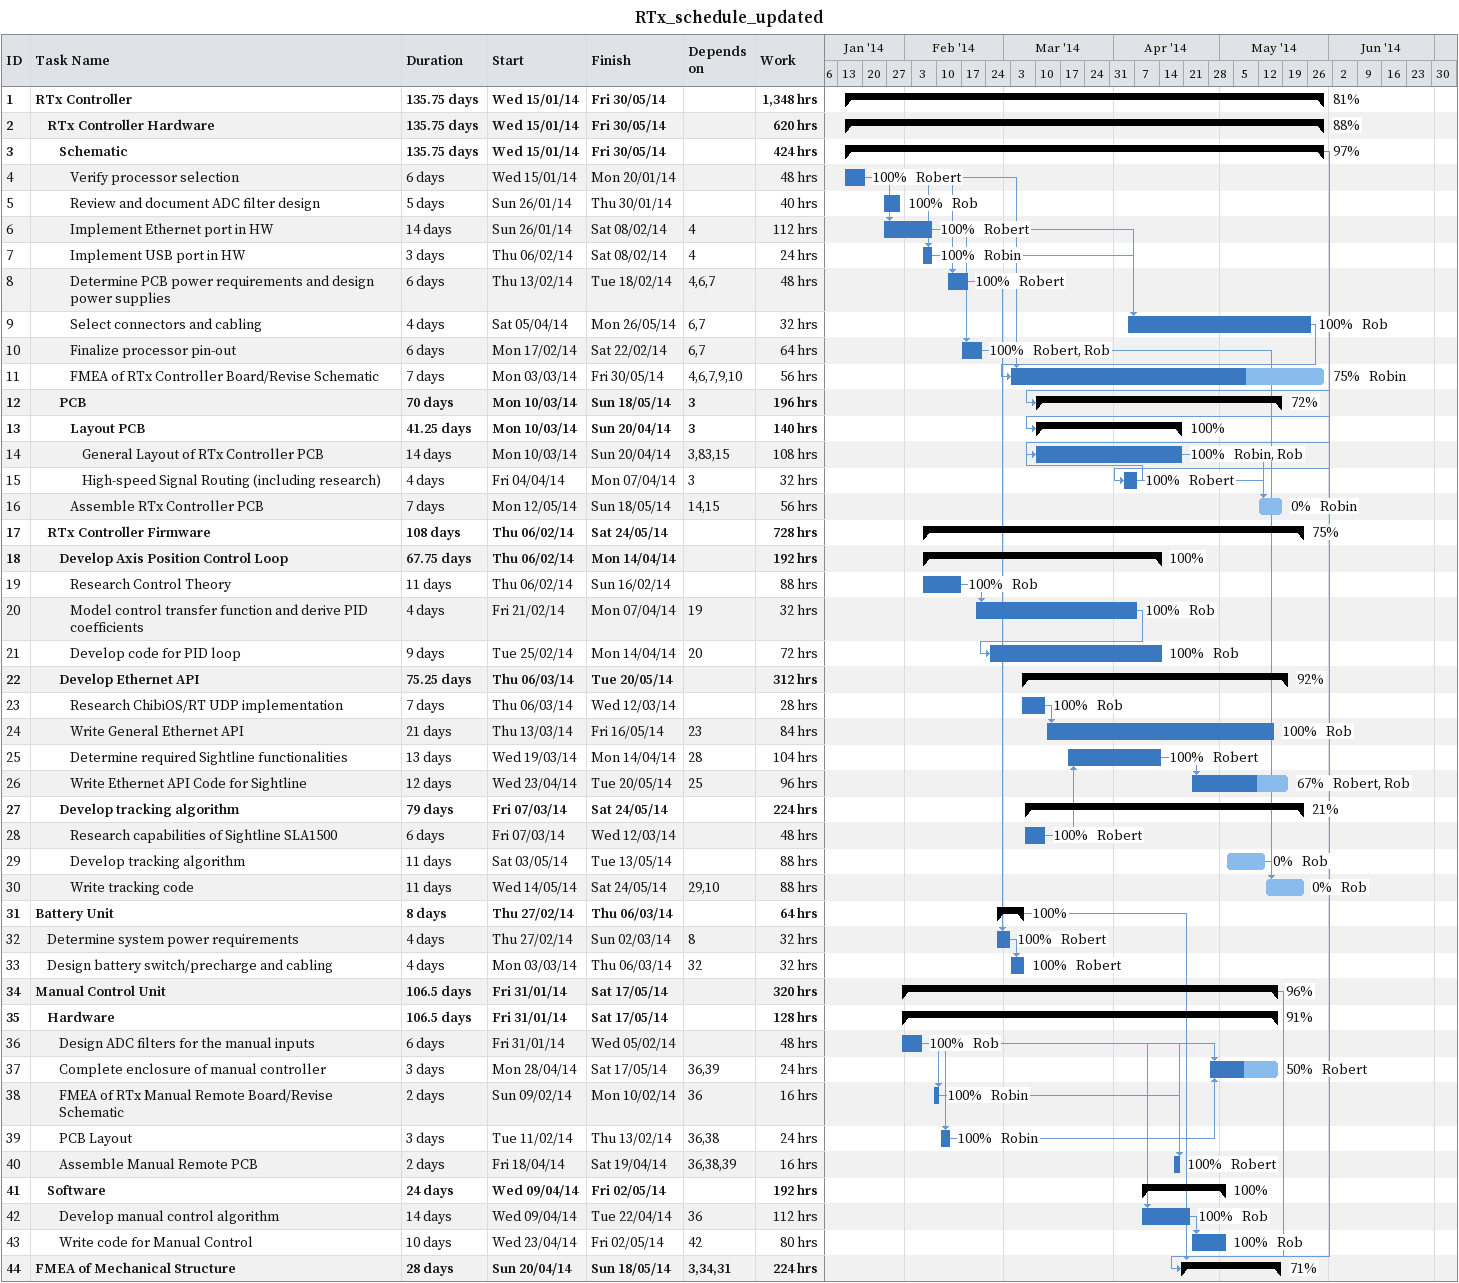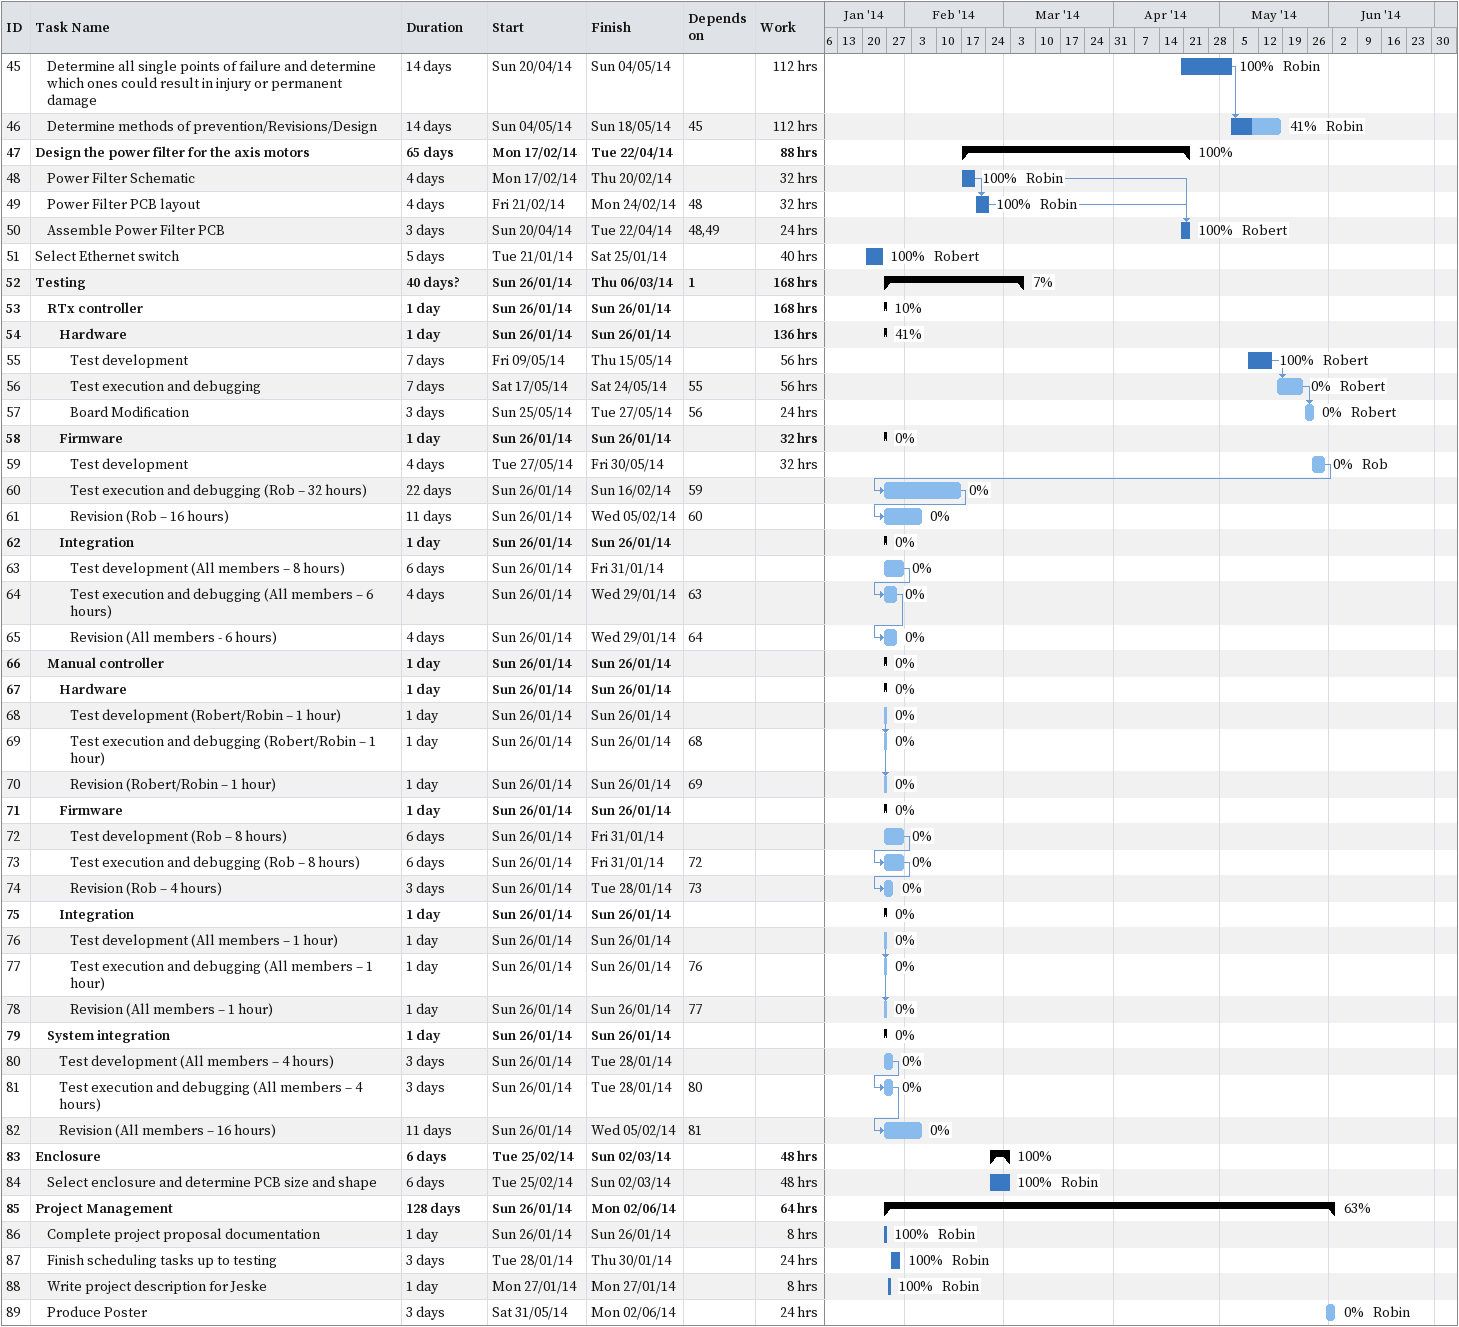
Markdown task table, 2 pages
RTx_schedule_updated

| ID | Level | Task | Duration | Start | Finish | Predecessors | Resources | % complete | Work (h) |
|---|---|---|---|---|---|---|---|---|---|
| 1 | 1 | **RTx Controller** | 135.75d | 2014-01-15 | 2014-05-30 |  |  | 81 | 1348 |
| 2 | 2 | **RTx Controller Hardware** | 135.75d | 2014-01-15 | 2014-05-30 |  |  | 88 | 620 |
| 3 | 3 | **Schematic** | 135.75d | 2014-01-15 | 2014-05-30 |  |  | 97 | 424 |
| 4 | 4 | Verify processor selection | 6d | 2014-01-15 | 2014-01-20 |  | Robert | 100 | 48 |
| 5 | 4 | Review and document ADC filter design | 5d | 2014-01-26 | 2014-01-30 |  | Rob | 100 | 40 |
| 6 | 4 | Implement Ethernet port in HW | 14d | 2014-01-26 | 2014-02-08 | 4 | Robert | 100 | 112 |
| 7 | 4 | Implement USB port in HW | 3d | 2014-02-06 | 2014-02-08 | 4 | Robin | 100 | 24 |
| 8 | 4 | Determine PCB power requirements and design power supplies | 6d | 2014-02-13 | 2014-02-18 | 4, 6, 7 | Robert | 100 | 48 |
| 9 | 4 | Select connectors and cabling | 4d | 2014-04-05 | 2014-05-26 | 6, 7 | Rob | 100 | 32 |
| 10 | 4 | Finalize processor pin-out | 6d | 2014-02-17 | 2014-02-22 | 6, 7 | Robert, Rob | 100 | 64 |
| 11 | 4 | FMEA of RTx Controller Board/Revise Schematic | 7d | 2014-03-03 | 2014-05-30 | 4, 6, 7, 9, 10 | Robin | 75 | 56 |
| 12 | 3 | **PCB** | 70d | 2014-03-10 | 2014-05-18 | 3 |  | 72 | 196 |
| 13 | 4 | **Layout PCB** | 41.25d | 2014-03-10 | 2014-04-20 | 3 |  | 100 | 140 |
| 14 | 5 | General Layout of RTx Controller PCB | 14d | 2014-03-10 | 2014-04-20 | 3, 83, 15 | Robin, Rob | 100 | 108 |
| 15 | 5 | High-speed Signal Routing (including research) | 4d | 2014-04-04 | 2014-04-07 | 3 | Robert | 100 | 32 |
| 16 | 4 | Assemble RTx Controller PCB | 7d | 2014-05-12 | 2014-05-18 | 14, 15 | Robin | 0 | 56 |
| 17 | 2 | **RTx Controller Firmware** | 108d | 2014-02-06 | 2014-05-24 |  |  | 75 | 728 |
| 18 | 3 | **Develop Axis Position Control Loop** | 67.75d | 2014-02-06 | 2014-04-14 |  |  | 100 | 192 |
| 19 | 4 | Research Control Theory | 11d | 2014-02-06 | 2014-02-16 |  | Rob | 100 | 88 |
| 20 | 4 | Model control transfer function and derive PID coefficients | 4d | 2014-02-21 | 2014-04-07 | 19 | Rob | 100 | 32 |
| 21 | 4 | Develop code for PID loop | 9d | 2014-02-25 | 2014-04-14 | 20 | Rob | 100 | 72 |
| 22 | 3 | **Develop Ethernet API** | 75.25d | 2014-03-06 | 2014-05-20 |  |  | 92 | 312 |
| 23 | 4 | Research ChibiOS/RT UDP implementation | 7d | 2014-03-06 | 2014-03-12 |  | Rob | 100 | 28 |
| 24 | 4 | Write General Ethernet API | 21d | 2014-03-13 | 2014-05-16 | 23 | Rob | 100 | 84 |
| 25 | 4 | Determine required Sightline functionalities | 13d | 2014-03-19 | 2014-04-14 | 28 | Robert | 100 | 104 |
| 26 | 4 | Write Ethernet API Code for Sightline | 12d | 2014-04-23 | 2014-05-20 | 25 | Robert, Rob | 67 | 96 |
| 27 | 3 | **Develop tracking algorithm** | 79d | 2014-03-07 | 2014-05-24 |  |  | 21 | 224 |
| 28 | 4 | Research capabilities of Sightline SLA1500 | 6d | 2014-03-07 | 2014-03-12 |  | Robert | 100 | 48 |
| 29 | 4 | Develop tracking algorithm | 11d | 2014-05-03 | 2014-05-13 |  | Rob | 0 | 88 |
| 30 | 4 | Write tracking code | 11d | 2014-05-14 | 2014-05-24 | 29, 10 | Rob | 0 | 88 |
| 31 | 1 | **Battery Unit** | 8d | 2014-02-27 | 2014-03-06 |  |  | 100 | 64 |
| 32 | 2 | Determine system power requirements | 4d | 2014-02-27 | 2014-03-02 | 8 | Robert | 100 | 32 |
| 33 | 2 | Design battery switch/precharge and cabling | 4d | 2014-03-03 | 2014-03-06 | 32 | Robert | 100 | 32 |
| 34 | 1 | **Manual Control Unit** | 106.5d | 2014-01-31 | 2014-05-17 |  |  | 96 | 320 |
| 35 | 2 | **Hardware** | 106.5d | 2014-01-31 | 2014-05-17 |  |  | 91 | 128 |
| 36 | 3 | Design ADC filters for the manual inputs | 6d | 2014-01-31 | 2014-02-05 |  | Rob | 100 | 48 |
| 37 | 3 | Complete enclosure of manual controller | 3d | 2014-04-28 | 2014-05-17 | 36, 39 | Robert | 50 | 24 |
| 38 | 3 | FMEA of RTx Manual Remote Board/Revise Schematic | 2d | 2014-02-09 | 2014-02-10 | 36 | Robin | 100 | 16 |
| 39 | 3 | PCB Layout | 3d | 2014-02-11 | 2014-02-13 | 36, 38 | Robin | 100 | 24 |
| 40 | 3 | Assemble Manual Remote PCB | 2d | 2014-04-18 | 2014-04-19 | 36, 38, 39 | Robert | 100 | 16 |
| 41 | 2 | **Software** | 24d | 2014-04-09 | 2014-05-02 |  |  | 100 | 192 |
| 42 | 3 | Develop manual control algorithm | 14d | 2014-04-09 | 2014-04-22 | 36 | Rob | 100 | 112 |
| 43 | 3 | Write code for Manual Control | 10d | 2014-04-23 | 2014-05-02 | 42 | Rob | 100 | 80 |
| 44 | 1 | **FMEA of Mechanical Structure** | 28d | 2014-04-20 | 2014-05-18 | 3, 34, 31 |  | 71 | 224 |
| 45 | 2 | Determine all single points of failure and determine which ones could result in injury or permanent damage | 14d | 2014-04-20 | 2014-05-04 |  | Robin | 100 | 112 |
| 46 | 2 | Determine methods of prevention/Revisions/Design | 14d | 2014-05-04 | 2014-05-18 | 45 | Robin | 41 | 112 |
| 47 | 1 | **Design the power filter for the axis motors** | 65d | 2014-02-17 | 2014-04-22 |  |  | 100 | 88 |
| 48 | 2 | Power Filter Schematic | 4d | 2014-02-17 | 2014-02-20 |  | Robin | 100 | 32 |
| 49 | 2 | Power Filter PCB layout | 4d | 2014-02-21 | 2014-02-24 | 48 | Robin | 100 | 32 |
| 50 | 2 | Assemble Power Filter PCB | 3d | 2014-04-20 | 2014-04-22 | 48, 49 | Robert | 100 | 24 |
| 51 | 1 | Select Ethernet switch | 5d | 2014-01-21 | 2014-01-25 |  | Robert | 100 | 40 |
| 52 | 1 | **Testing** | 40d? | 2014-01-26 | 2014-03-06 | 1 |  | 7 | 168 |
| 53 | 2 | **RTx controller** | 1d | 2014-01-26 | 2014-01-26 |  |  | 10 | 168 |
| 54 | 3 | **Hardware** | 1d | 2014-01-26 | 2014-01-26 |  |  | 41 | 136 |
| 55 | 4 | Test development | 7d | 2014-05-09 | 2014-05-15 |  | Robert | 100 | 56 |
| 56 | 4 | Test execution and debugging | 7d | 2014-05-17 | 2014-05-24 | 55 | Robert | 0 | 56 |
| 57 | 4 | Board Modification | 3d | 2014-05-25 | 2014-05-27 | 56 | Robert | 0 | 24 |
| 58 | 3 | **Firmware** | 1d | 2014-01-26 | 2014-01-26 |  |  | 0 | 32 |
| 59 | 4 | Test development | 4d | 2014-05-27 | 2014-05-30 |  | Rob | 0 | 32 |
| 60 | 4 | Test execution and debugging (Rob – 32 hours) | 22d | 2014-01-26 | 2014-02-16 | 59 |  | 0 |  |
| 61 | 4 | Revision (Rob – 16 hours) | 11d | 2014-01-26 | 2014-02-05 | 60 |  | 0 |  |
| 62 | 3 | **Integration** | 1d | 2014-01-26 | 2014-01-26 |  |  | 0 |  |
| 63 | 4 | Test development (All members – 8 hours) | 6d | 2014-01-26 | 2014-01-31 |  |  | 0 |  |
| 64 | 4 | Test execution and debugging (All members – 6 hours) | 4d | 2014-01-26 | 2014-01-29 | 63 |  | 0 |  |
| 65 | 4 | Revision (All members - 6 hours) | 4d | 2014-01-26 | 2014-01-29 | 64 |  | 0 |  |
| 66 | 2 | **Manual controller** | 1d | 2014-01-26 | 2014-01-26 |  |  | 0 |  |
| 67 | 3 | **Hardware** | 1d | 2014-01-26 | 2014-01-26 |  |  | 0 |  |
| 68 | 4 | Test development (Robert/Robin – 1 hour) | 1d | 2014-01-26 | 2014-01-26 |  |  | 0 |  |
| 69 | 4 | Test execution and debugging (Robert/Robin – 1 hour) | 1d | 2014-01-26 | 2014-01-26 | 68 |  | 0 |  |
| 70 | 4 | Revision (Robert/Robin – 1 hour) | 1d | 2014-01-26 | 2014-01-26 | 69 |  | 0 |  |
| 71 | 3 | **Firmware** | 1d | 2014-01-26 | 2014-01-26 |  |  | 0 |  |
| 72 | 4 | Test development (Rob – 8 hours) | 6d | 2014-01-26 | 2014-01-31 |  |  | 0 |  |
| 73 | 4 | Test execution and debugging (Rob – 8 hours) | 6d | 2014-01-26 | 2014-01-31 | 72 |  | 0 |  |
| 74 | 4 | Revision (Rob – 4 hours) | 3d | 2014-01-26 | 2014-01-28 | 73 |  | 0 |  |
| 75 | 3 | **Integration** | 1d | 2014-01-26 | 2014-01-26 |  |  | 0 |  |
| 76 | 4 | Test development (All members – 1 hour) | 1d | 2014-01-26 | 2014-01-26 |  |  | 0 |  |
| 77 | 4 | Test execution and debugging (All members – 1 hour) | 1d | 2014-01-26 | 2014-01-26 | 76 |  | 0 |  |
| 78 | 4 | Revision (All members – 1 hour) | 1d | 2014-01-26 | 2014-01-26 | 77 |  | 0 |  |
| 79 | 2 | **System integration** | 1d | 2014-01-26 | 2014-01-26 |  |  | 0 |  |
| 80 | 3 | Test development (All members – 4 hours) | 3d | 2014-01-26 | 2014-01-28 |  |  | 0 |  |
| 81 | 3 | Test execution and debugging (All members – 4 hours) | 3d | 2014-01-26 | 2014-01-28 | 80 |  | 0 |  |
| 82 | 3 | Revision (All members – 16 hours) | 11d | 2014-01-26 | 2014-02-05 | 81 |  | 0 |  |
| 83 | 1 | **Enclosure** | 6d | 2014-02-25 | 2014-03-02 |  |  | 100 | 48 |
| 84 | 2 | Select enclosure and determine PCB size and shape | 6d | 2014-02-25 | 2014-03-02 |  | Robin | 100 | 48 |
| 85 | 1 | **Project Management** | 128d | 2014-01-26 | 2014-06-02 |  |  | 63 | 64 |
| 86 | 2 | Complete project proposal documentation | 1d | 2014-01-26 | 2014-01-26 |  | Robin | 100 | 8 |
| 87 | 2 | Finish scheduling tasks up to testing | 3d | 2014-01-28 | 2014-01-30 |  | Robin | 100 | 24 |
| 88 | 2 | Write project description for Jeske | 1d | 2014-01-27 | 2014-01-27 |  | Robin | 100 | 8 |
| 89 | 2 | Produce Poster | 3d | 2014-05-31 | 2014-06-02 |  | Robin | 0 | 24 |
